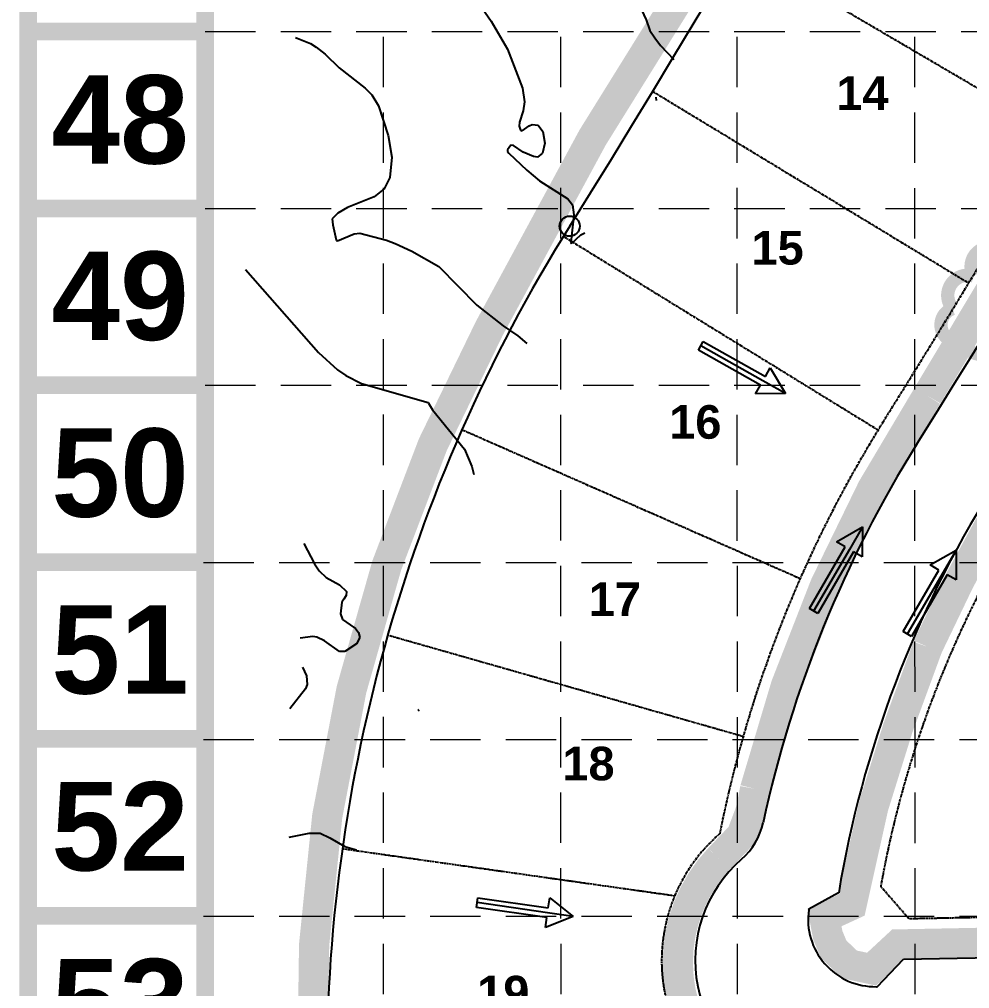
# Model space of a CAD drawing. Header units: inches. Extents: x 2520351 to 2523325, y 7106287 to 7111535.
# Drawn here: x 2520617.8 to 2520900.6, y 7106847.3 to 7107135.9 of the extents above; entities that cross this region are included whole.
import ezdxf
from ezdxf.enums import TextEntityAlignment as Align

# ---------------------------------------------------------------- set-up
doc = ezdxf.new("R2010")
doc.units = ezdxf.units.IN
doc.header["$MEASUREMENT"] = 0
for name, pattern in [('DASHED', [0.75, 0.5, -0.25]), ('HIDDEN', [0.375, 0.25, -0.125]), ('XSITE-SC2$0$PHANTOM2', [1.25, 0.625, -0.125, 0.125, -0.125, 0.125, -0.125])]:
    doc.linetypes.add(name, pattern=pattern)
for name, color, linetype in [('1 EROSION BLANKET', 84, 'Continuous'), ('BASE', 7, 'Continuous'), ('CONTOURS', 35, 'Continuous'), ('GRID', 254, 'DASHED'), ('LEGEND', 7, 'Continuous'), ('LIMITS OF DISTURBANCE', 1, 'Continuous'), ('Xbndy-SC$0$BDY-CORNER', 2, 'Continuous'), ('XDAM-sc2$0$ARROWSHADE', 9, 'Continuous'), ('XPAV-sc2$0$P-FOC', 11, 'Continuous'), ('XSITE-SC$0$bdy-65acres', 1, 'Continuous'), ('XSITE-SC2$0$1-LOT NUMBER', 251, 'Continuous'), ('XSITE-SC2$0$P-LOTS', 251, 'XSITE-SC2$0$PHANTOM2'), ('XSITE-SC2$0$P-ROW-01', 3, 'XSITE-SC2$0$PHANTOM2')]:
    doc.layers.add(name, color=color, linetype=linetype)
doc.styles.get("Standard").update_dxf_attribs({"font": 'ARIALBD.TTF'})

msp = doc.modelspace()

# ---------------------------------------------------------------- linework, layer by layer
for p, q in [((2520819.9, 7107037.44), (2520821.33, 7107039.96)), ((2520821.33, 7107039.96), (2520839.8, 7107029.52)), ((2520838.37, 7107027), (2520819.9, 7107037.44)), ((2520839.8, 7107029.52), (2520841.27, 7107032.13)), ((2520841.27, 7107032.13), (2520845.79, 7107024.47)), ((2520836.89, 7107024.38), (2520838.37, 7107027)), ((2520845.79, 7107024.47), (2520836.89, 7107024.38)), ((2520860.95, 7106980.32), (2520868.67, 7106984.76)), ((2520868.67, 7106984.76), (2520868.65, 7106975.86)), ((2520863.55, 7106978.82), (2520860.95, 7106980.32)), ((2520852.91, 7106960.46), (2520863.55, 7106978.82)), ((2520866.06, 7106977.36), (2520855.42, 7106959.01)), ((2520868.65, 7106975.86), (2520866.06, 7106977.36)), ((2520888.84, 7106973.45), (2520896.55, 7106977.89)), ((2520896.55, 7106977.89), (2520896.54, 7106968.99)), ((2520891.43, 7106971.95), (2520888.84, 7106973.45)), ((2520880.79, 7106953.6), (2520891.43, 7106971.95)), ((2520893.94, 7106970.5), (2520883.3, 7106952.14)), ((2520896.54, 7106968.99), (2520893.94, 7106970.5)), ((2520855.42, 7106959.01), (2520852.91, 7106960.46)), ((2520883.3, 7106952.14), (2520880.79, 7106953.6)), ((2520753.79, 7106871.51), (2520754.21, 7106874.38)), ((2520754.21, 7106874.38), (2520775.2, 7106871.35)), ((2520775.2, 7106871.35), (2520775.63, 7106874.33)), ((2520775.63, 7106874.33), (2520782.62, 7106868.82)), ((2520774.79, 7106868.49), (2520753.79, 7106871.51)), ((2520782.62, 7106868.82), (2520774.36, 7106865.51)), ((2520774.36, 7106865.51), (2520774.79, 7106868.49))]:
    msp.add_line(p, q)
at = {"layer": '1 EROSION BLANKET', "const_width": 9}
for points in [[(2521195.99, 7107654.89), (2521135.26, 7107501.34), (2521083.12, 7107383.96), (2521022.46, 7107260.23), (2520951.57, 7107129.85), (2520888.04, 7107023.85, 0.082056), (2520836.75, 7106906.78), (2520835.52, 7106900.47), (2520832.74, 7106893.03), (2520826.01, 7106886.01, 0.953359), (2520888.26, 7106821.3, -0.182313), (2520898.06, 7106825.71), (2521300.95, 7106833.62, -0.373074), (2521317.78, 7106819.93), (2521314.17, 7106812.84), (2521314.07, 7106812.44), (2521315.71, 7106715.4)], [(2520958.2, 7106862.02), (2520879.34, 7106860.47), (2520871.42, 7106853.12), (2520864.86, 7106854.52), (2520860.13, 7106859.03), (2520858.39, 7106863.2), (2520857.38, 7106868.51), (2520865.43, 7106872.21), (2520871.94, 7106901.44), (2520879.24, 7106924.9), (2520888.11, 7106949.05, -0.038545), (2520919.37, 7107006.42)]]:
    msp.add_lwpolyline(points, format="xyb", dxfattribs=at)
at = {"layer": 'BASE', "const_width": 5.26}
for points in [[(2522726.09, 7106289.98), (2522726.09, 7109659.08), (2520620.41, 7109659.08), (2520620.41, 7106289.98)], [(2522673.45, 7106342.62), (2522673.45, 7109606.44), (2520673.05, 7109606.44), (2520673.05, 7106342.62)]]:
    msp.add_lwpolyline(points, close=True, dxfattribs=at)
for points in [[(2520673.05, 7107132.25), (2520620.41, 7107132.25)], [(2520673.05, 7107079.61), (2520620.41, 7107079.61)], [(2520673.05, 7107026.97), (2520620.41, 7107026.97)], [(2520673.05, 7106974.33), (2520620.41, 7106974.33)], [(2520673.05, 7106921.68), (2520620.41, 7106921.68)], [(2520673.05, 7106869.04), (2520620.41, 7106869.04)]]:
    msp.add_lwpolyline(points, dxfattribs=at)
at = {"layer": 'CONTOURS'}
for p, q in [((2520741.49, 7107159.7, 733), (2520758.15, 7107135.32, 733)), ((2520799.13, 7107146.89, 732), (2520804.3, 7107135.75, 732)), ((2520758.15, 7107135.32, 733), (2520763, 7107126.97, 733)), ((2520804.3, 7107135.75, 732), (2520805.37, 7107132.54, 732)), ((2520805.37, 7107132.54, 732), (2520806.92, 7107130.39, 732)), ((2520699.98, 7107130.44, 734), (2520704.38, 7107128.66, 734)), ((2520806.92, 7107130.39, 732), (2520808.59, 7107128.06, 732)), ((2520704.38, 7107128.66, 734), (2520706.11, 7107127.59, 734)), ((2520706.11, 7107127.59, 734), (2520708.78, 7107125.54, 734)), ((2520763, 7107126.97, 733), (2520767.56, 7107115.44, 733)), ((2520808.59, 7107128.06, 732), (2520812.54, 7107123.96, 732)), ((2520708.78, 7107125.54, 734), (2520712.93, 7107121.44, 734)), ((2520712.93, 7107121.44, 734), (2520720.65, 7107115.4, 734)), ((2520720.65, 7107115.4, 734), (2520722.72, 7107113.39, 734)), ((2520767.56, 7107115.44, 733), (2520768.08, 7107111.34, 733)), ((2520722.72, 7107113.39, 734), (2520724.63, 7107110.1, 734)), ((2520807.23, 7107112.69, 732), (2520807.26, 7107111.74, 732)), ((2520724.63, 7107110.1, 734), (2520727.53, 7107101.32, 734)), ((2520768.08, 7107111.34, 733), (2520767.76, 7107108.64, 733)), ((2520767.76, 7107108.64, 733), (2520766.67, 7107105.24, 733)), ((2520766.67, 7107105.24, 733), (2520766.56, 7107104.04, 733)), ((2520766.56, 7107104.04, 733), (2520766.94, 7107102.89, 733)), ((2520767.4, 7107102.69, 733), (2520769.52, 7107104.2, 733)), ((2520769.52, 7107104.2, 733), (2520770.44, 7107104.59, 733)), ((2520770.44, 7107104.59, 733), (2520772.14, 7107104.34, 733)), ((2520772.14, 7107104.34, 733), (2520773.59, 7107102.5, 733)), ((2520727.53, 7107101.32, 734), (2520728.62, 7107094.82, 734)), ((2520766.94, 7107102.89, 733), (2520767.4, 7107102.69, 733)), ((2520773.59, 7107102.5, 733), (2520774.2, 7107099.06, 733)), ((2520764.08, 7107098.39, 733), (2520763.05, 7107097.01, 733)), ((2520764.87, 7107098.3, 733), (2520764.08, 7107098.39, 733)), ((2520767.72, 7107096.34, 733), (2520764.87, 7107098.3, 733)), ((2520774.2, 7107099.06, 733), (2520773.43, 7107096.09, 733)), ((2520728.62, 7107094.82, 734), (2520728.05, 7107088.8, 734)), ((2520763.05, 7107097.01, 733), (2520763.06, 7107096.57, 733)), ((2520763.06, 7107096.57, 733), (2520763.46, 7107096.07, 733)), ((2520763.46, 7107096.07, 733), (2520768.79, 7107090.94, 733)), ((2520770.76, 7107095.01, 733), (2520767.72, 7107096.34, 733)), ((2520771.98, 7107094.9, 733), (2520770.76, 7107095.01, 733)), ((2520773.43, 7107096.09, 733), (2520771.98, 7107094.9, 733)), ((2520728.05, 7107088.8, 734), (2520726.33, 7107085.39, 734)), ((2520768.79, 7107090.94, 733), (2520772.62, 7107087.76, 733)), ((2520772.62, 7107087.76, 733), (2520781.01, 7107082.44, 733)), ((2520723.35, 7107083.02, 734), (2520715.38, 7107079.83, 734)), ((2520726.33, 7107085.39, 734), (2520723.35, 7107083.02, 734)), ((2520781.01, 7107082.44, 733), (2520782.38, 7107080.66, 733)), ((2520782.38, 7107080.66, 733), (2520782.83, 7107077.71, 733)), ((2520712.52, 7107078.21, 734), (2520710.83, 7107076.49, 734)), ((2520715.38, 7107079.83, 734), (2520712.52, 7107078.21, 734)), ((2520782.83, 7107077.71, 733), (2520781.86, 7107069.41, 733)), ((2520710.83, 7107076.49, 734), (2520711.09, 7107074.73, 734)), ((2520711.09, 7107074.73, 734), (2520712.05, 7107070.24, 734)), ((2520712.45, 7107069.93, 734), (2520717.43, 7107072.06, 734)), ((2520717.43, 7107072.06, 734), (2520719.06, 7107072.19, 734)), ((2520719.06, 7107072.19, 734), (2520727.01, 7107070.1, 734)), ((2520782.11, 7107069.2, 733), (2520784.88, 7107071.69, 733)), ((2520784.88, 7107071.69, 733), (2520786.08, 7107072.34, 733)), ((2520712.05, 7107070.24, 734), (2520712.14, 7107070.05, 734)), ((2520712.14, 7107070.05, 734), (2520712.45, 7107069.93, 734)), ((2520727.01, 7107070.1, 734), (2520729.59, 7107069.19, 734)), ((2520729.59, 7107069.19, 734), (2520734.56, 7107066.89, 734)), ((2520781.86, 7107069.41, 733), (2520782.11, 7107069.2, 733)), ((2520734.56, 7107066.89, 734), (2520742.63, 7107062.35, 734)), ((2520685.07, 7107061.4, 735), (2520706.84, 7107036.69, 735)), ((2520742.63, 7107062.35, 734), (2520753.95, 7107050.76, 734)), ((2520753.95, 7107050.76, 734), (2520761.73, 7107044.6, 734)), ((2520761.73, 7107044.6, 734), (2520766.13, 7107041.65, 734)), ((2520766.13, 7107041.65, 734), (2520768.8, 7107039.38, 734)), ((2520706.84, 7107036.69, 735), (2520712.46, 7107031.52, 735)), ((2520712.46, 7107031.52, 735), (2520714.89, 7107029.81, 735)), ((2520714.89, 7107029.81, 735), (2520719.59, 7107027.51, 735)), ((2520719.59, 7107027.51, 735), (2520739.41, 7107021.78, 735)), ((2520739.41, 7107021.78, 735), (2520739.56, 7107021.58, 735)), ((2520739.56, 7107021.58, 735), (2520740.71, 7107019.6, 735)), ((2520740.71, 7107019.6, 735), (2520750.21, 7107007.92, 735)), ((2520750.21, 7107007.92, 735), (2520752.48, 7107002.77, 735)), ((2520752.48, 7107002.77, 735), (2520753.06, 7107000.43, 735)), ((2520702.4, 7106979.85, 736), (2520705.64, 7106973.79, 736)), ((2520705.64, 7106973.79, 736), (2520707, 7106971.75, 736)), ((2520707, 7106971.75, 736), (2520709.08, 7106969.69, 736)), ((2520709.08, 7106969.69, 736), (2520713.08, 7106967.51, 736)), ((2520713.08, 7106967.51, 736), (2520715.18, 7106965.59, 736)), ((2520715.18, 7106965.59, 736), (2520715.08, 7106964.38, 736)), ((2520713.79, 7106962.35, 736), (2520713.36, 7106958.9, 736)), ((2520714.35, 7106963.26, 736), (2520713.79, 7106962.35, 736)), ((2520715.08, 7106964.38, 736), (2520714.35, 7106963.26, 736)), ((2520713.36, 7106958.9, 736), (2520713.95, 7106957.19, 736)), ((2520713.95, 7106957.19, 736), (2520716.26, 7106955.65, 736)), ((2520716.26, 7106955.65, 736), (2520717.81, 7106954.56, 736)), ((2520717.81, 7106954.56, 736), (2520718.72, 7106953.31, 736)), ((2520718.72, 7106953.31, 736), (2520719.06, 7106951.83, 736)), ((2520705.07, 7106952.15, 736), (2520701.33, 7106951.7, 736)), ((2520706.32, 7106952, 736), (2520705.07, 7106952.15, 736)), ((2520708.62, 7106950.91, 736), (2520706.32, 7106952, 736)), ((2520713.06, 7106947.72, 736), (2520708.62, 7106950.91, 736)), ((2520718.09, 7106950, 736), (2520714.59, 7106947.69, 736)), ((2520719.06, 7106951.83, 736), (2520718.09, 7106950, 736)), ((2520714.59, 7106947.69, 736), (2520713.06, 7106947.72, 736)), ((2520702.06, 7106943.07, 736), (2520703.27, 7106940.44, 736)), ((2520703.27, 7106940.44, 736), (2520703.43, 7106937.82, 736)), ((2520702.97, 7106936.62, 736), (2520698.22, 7106930.65, 736)), ((2520703.43, 7106937.82, 736), (2520702.97, 7106936.62, 736)), ((2520736.52, 7106930.47, 735), (2520736.46, 7106930.37, 735)), ((2520736.46, 7106930.37, 735), (2520736.49, 7106930.26, 735)), ((2520736.49, 7106930.26, 735), (2520736.79, 7106930.01, 735)), ((2520698.1, 7106892.42, 736), (2520704.02, 7106893.65, 736)), ((2520704.02, 7106893.65, 736), (2520707.26, 7106893.58, 736)), ((2520707.26, 7106893.58, 736), (2520710.17, 7106892.18, 736)), ((2520710.17, 7106892.18, 736), (2520714.62, 7106889.66, 736)), ((2520714.62, 7106889.66, 736), (2520718.1, 7106888.67, 736))]:
    msp.add_line(p, q, dxfattribs=at)
at = {"layer": 'GRID', "color": 252, "linetype": 'HIDDEN', "lineweight": 0, "ltscale": 60}
for p, q in [((2520726.17, 7106553.2), (2520725.89, 7109604.46)), ((2520779.04, 7106553.19), (2520778.38, 7109604.43)), ((2520831.52, 7106553.18), (2520831.04, 7109604.3)), ((2520884.44, 7106553.17), (2520883.61, 7109604.21)), ((2520673.05, 7107132.25), (2522673.45, 7107132.25)), ((2520673.05, 7107079.61), (2522673.45, 7107079.61)), ((2520673.05, 7107026.97), (2522673.45, 7107026.97)), ((2520672.55, 7106974.15), (2522672.95, 7106974.15)), ((2520672.55, 7106921.51), (2522672.95, 7106921.51)), ((2520672.55, 7106868.87), (2522672.95, 7106868.87))]:
    msp.add_line(p, q, dxfattribs=at)
at = {"layer": 'LEGEND', "color": 170, "ltscale": 100, "const_width": 3.95}
msp.add_lwpolyline([(2520914.85, 7107053.91, 0.520567), (2520914.85, 7107053.91, 0.765195), (2520915.09, 7107063.9, 0.417879), (2520907.98, 7107067.76, 0.6649), (2520901.8, 7107059.49, 0.744833), (2520895.52, 7107049.79, 0.975642), (2520898.68, 7107039.97, 0.520567), (2520907.39, 7107037.35, 0.520567), (2520909.95, 7107043.4, 0.540264), (2520914.85, 7107053.91)], format="xyb", close=True, dxfattribs=at)
at = {"layer": 'LIMITS OF DISTURBANCE', "linetype": 'DASHED', "ltscale": 100, "const_width": 9}
msp.add_lwpolyline([(2521082.65, 7108652.3, -0.074702), (2520903.73, 7107804.13), (2521042.73, 7107757.09), (2521040.03, 7107740.87), (2521047.24, 7107725.86), (2521083.87, 7107711.75), (2520992.09, 7107487.1), (2520908.92, 7107310.63), (2520838.45, 7107181.3), (2520788.38, 7107100.7), (2520757.62, 7107043.85, 0.132205), (2520704.96, 7106821.91), (2520704.06, 7106704.68), (2520704.06, 7106697.48), (2521845.8, 7106721.63), (2521829.96, 7107737.68), (2522599.98, 7107747.75), (2522601.01, 7107723.88), (2522623.34, 7107724.91), (2522620.74, 7107814.71), (2522594.78, 7107814.19), (2522566.61, 7109366.72)], format="xyb", dxfattribs=at)
at = {"layer": 'Xbndy-SC$0$BDY-CORNER', "color": 0}
msp.add_circle((2520781.56, 7107074.31), 3, dxfattribs=at)
at = {"layer": 'XDAM-sc2$0$ARROWSHADE'}
for p, q in [((2520839.08, 7107028.26), (2520820.62, 7107038.7)), ((2520845.79, 7107024.47), (2520839.08, 7107028.26)), ((2520868.67, 7106984.76), (2520864.8, 7106978.09)), ((2520864.8, 7106978.09), (2520854.16, 7106959.74)), ((2520896.55, 7106977.89), (2520892.69, 7106971.22)), ((2520892.69, 7106971.22), (2520882.05, 7106952.87)), ((2520774.99, 7106869.92), (2520754, 7106872.95)), ((2520782.62, 7106868.82), (2520774.99, 7106869.92))]:
    msp.add_line(p, q, dxfattribs=at)
at = {"layer": 'XPAV-sc2$0$P-FOC', "color": 7}
for p, q in [((2520861.61, 7106875.81), (2520852.76, 7106871.03)), ((2520873.11, 7106847.9), (2520880.95, 7106856.06)), ((2520880.95, 7106856.06), (2520961.83, 7106857.62)), ((2520872.9, 7106847.9), (2520873.11, 7106847.9))]:
    msp.add_line(p, q, dxfattribs=at)
for centre, radius, start, end in [((2517933.39, 7108856.88), 3482, 327.9589, 339.16963), ((2521184.2, 7106822.31), 353, 147.9589, 167.8322), ((2521184.78, 7106822.1), 327.6, 147.9801, 170.5631), ((2520819.58, 7106900.93), 20, 310.9771, 347.8322), ((2520858.92, 7106855.63), 40, 130.9771, 311.0528), ((2520872.52, 7106867.9), 20, 171.6924, 271.1083), ((2521184.78, 7106822.1), 335.6, 171.6154, 171.6582)]:
    msp.add_arc(centre, radius, start, end, dxfattribs=at)
at = {"layer": 'XSITE-SC$0$bdy-65acres', "color": 7}
for centre, radius, start, end in [((2517933.39, 7108856.88), 3360, 327.95888, 340.77224), ((2521184.2, 7106822.31), 475, 147.9589, 181.1083)]:
    msp.add_arc(centre, radius, start, end, dxfattribs=at)
at = {"layer": 'XSITE-SC2$0$P-LOTS'}
for p, q in [((2520831.77, 7107157.18), (2520926.66, 7107101.53)), ((2520831.77, 7107157.18), (2520926.66, 7107101.53)), ((2520831.77, 7107157.18), (2520926.66, 7107101.53)), ((2520831.77, 7107157.18), (2520926.66, 7107101.53)), ((2520806.27, 7107114.42), (2520900.33, 7107057.37)), ((2520806.27, 7107114.42), (2520900.33, 7107057.37)), ((2520806.27, 7107114.42), (2520900.33, 7107057.37)), ((2520806.27, 7107114.42), (2520900.33, 7107057.37)), ((2520873.34, 7107013.6), (2520779.66, 7107071.25)), ((2520873.34, 7107013.6), (2520779.66, 7107071.25)), ((2520873.34, 7107013.6), (2520779.66, 7107071.25)), ((2520873.34, 7107013.6), (2520779.66, 7107071.25)), ((2520850.13, 7106969.36), (2520749.45, 7107013.67)), ((2520850.13, 7106969.36), (2520749.45, 7107013.67)), ((2520850.13, 7106969.36), (2520749.45, 7107013.67)), ((2520850.13, 7106969.36), (2520749.45, 7107013.67)), ((2520833.18, 7106922.36), (2520727.39, 7106952.51)), ((2520833.18, 7106922.36), (2520727.39, 7106952.51)), ((2520833.18, 7106922.36), (2520727.39, 7106952.51)), ((2520833.18, 7106922.36), (2520727.39, 7106952.51)), ((2520812.9, 7106874.89), (2520713.89, 7106888.91)), ((2520812.9, 7106874.89), (2520713.89, 7106888.91)), ((2520812.9, 7106874.89), (2520713.89, 7106888.91)), ((2520812.9, 7106874.89), (2520713.89, 7106888.91))]:
    msp.add_line(p, q, dxfattribs=at)
at = {"layer": 'XSITE-SC2$0$P-ROW-01', "color": 7}
for p, q in [((2520882.52, 7106868.09), (2520874.12, 7106877.77)), ((2520882.52, 7106868.09), (2520874.12, 7106877.77)), ((2520882.52, 7106868.09), (2520874.12, 7106877.77)), ((2520882.52, 7106868.09), (2520874.12, 7106877.77)), ((2520959.52, 7106869.58), (2520882.52, 7106868.09)), ((2520959.52, 7106869.58), (2520882.52, 7106868.09)), ((2520959.52, 7106869.58), (2520882.52, 7106868.09)), ((2520959.52, 7106869.58), (2520882.52, 7106868.09))]:
    msp.add_line(p, q, dxfattribs=at)
for centre, radius, start, end in [((2517933.33, 7108856.92), 3470.08, 327.95895, 339.79928), ((2517933.33, 7108856.92), 3470.08, 327.95895, 339.79928), ((2517933.33, 7108856.92), 3470.08, 327.95895, 339.79928), ((2517933.33, 7108856.92), 3470.08, 327.95895, 339.79928), ((2521184.2, 7106822.31), 365, 147.9589, 168.7639), ((2521183.16, 7106822.72), 313.9, 147.923, 169.9), ((2521183.16, 7106822.72), 313.9, 147.923, 169.9), ((2521183.16, 7106822.72), 313.9, 147.923, 169.9), ((2521183.16, 7106822.72), 313.9, 147.923, 169.9), ((2521183.16, 7106822.72), 313.9, 147.923, 169.9), ((2520858.92, 7106855.63), 50, 130.888, 311.6441), ((2520858.92, 7106855.63), 50, 130.888, 311.6441)]:
    msp.add_arc(centre, radius, start, end, dxfattribs=at)

# ---------------------------------------------------------------- texts
at = {"layer": 'BASE'}
for s, p in [('48', (2520647.74, 7107106.09)), ('49', (2520647.75, 7107053.58)), ('50', (2520647.75, 7107000.94)), ('51', (2520647.75, 7106948.3)), ('52', (2520647.75, 7106895.65)), ('53', (2520647.75, 7106843.01))]:
    msp.add_text(s, height=26.321, dxfattribs=at).set_placement(p, align=Align.MIDDLE_CENTER)
at = {"layer": 'XSITE-SC2$0$1-LOT NUMBER'}
for s, p in [('14', (2520860.92, 7107108.93)), ('15', (2520835.67, 7107062.88)), ('16', (2520811.18, 7107011.03)), ('17', (2520787.22, 7106958.24)), ('18', (2520779.38, 7106909.33)), ('19', (2520754.03, 7106841.15))]:
    msp.add_text(s, height=10, dxfattribs=at).set_placement(p)

doc.saveas('drawing.dxf')
